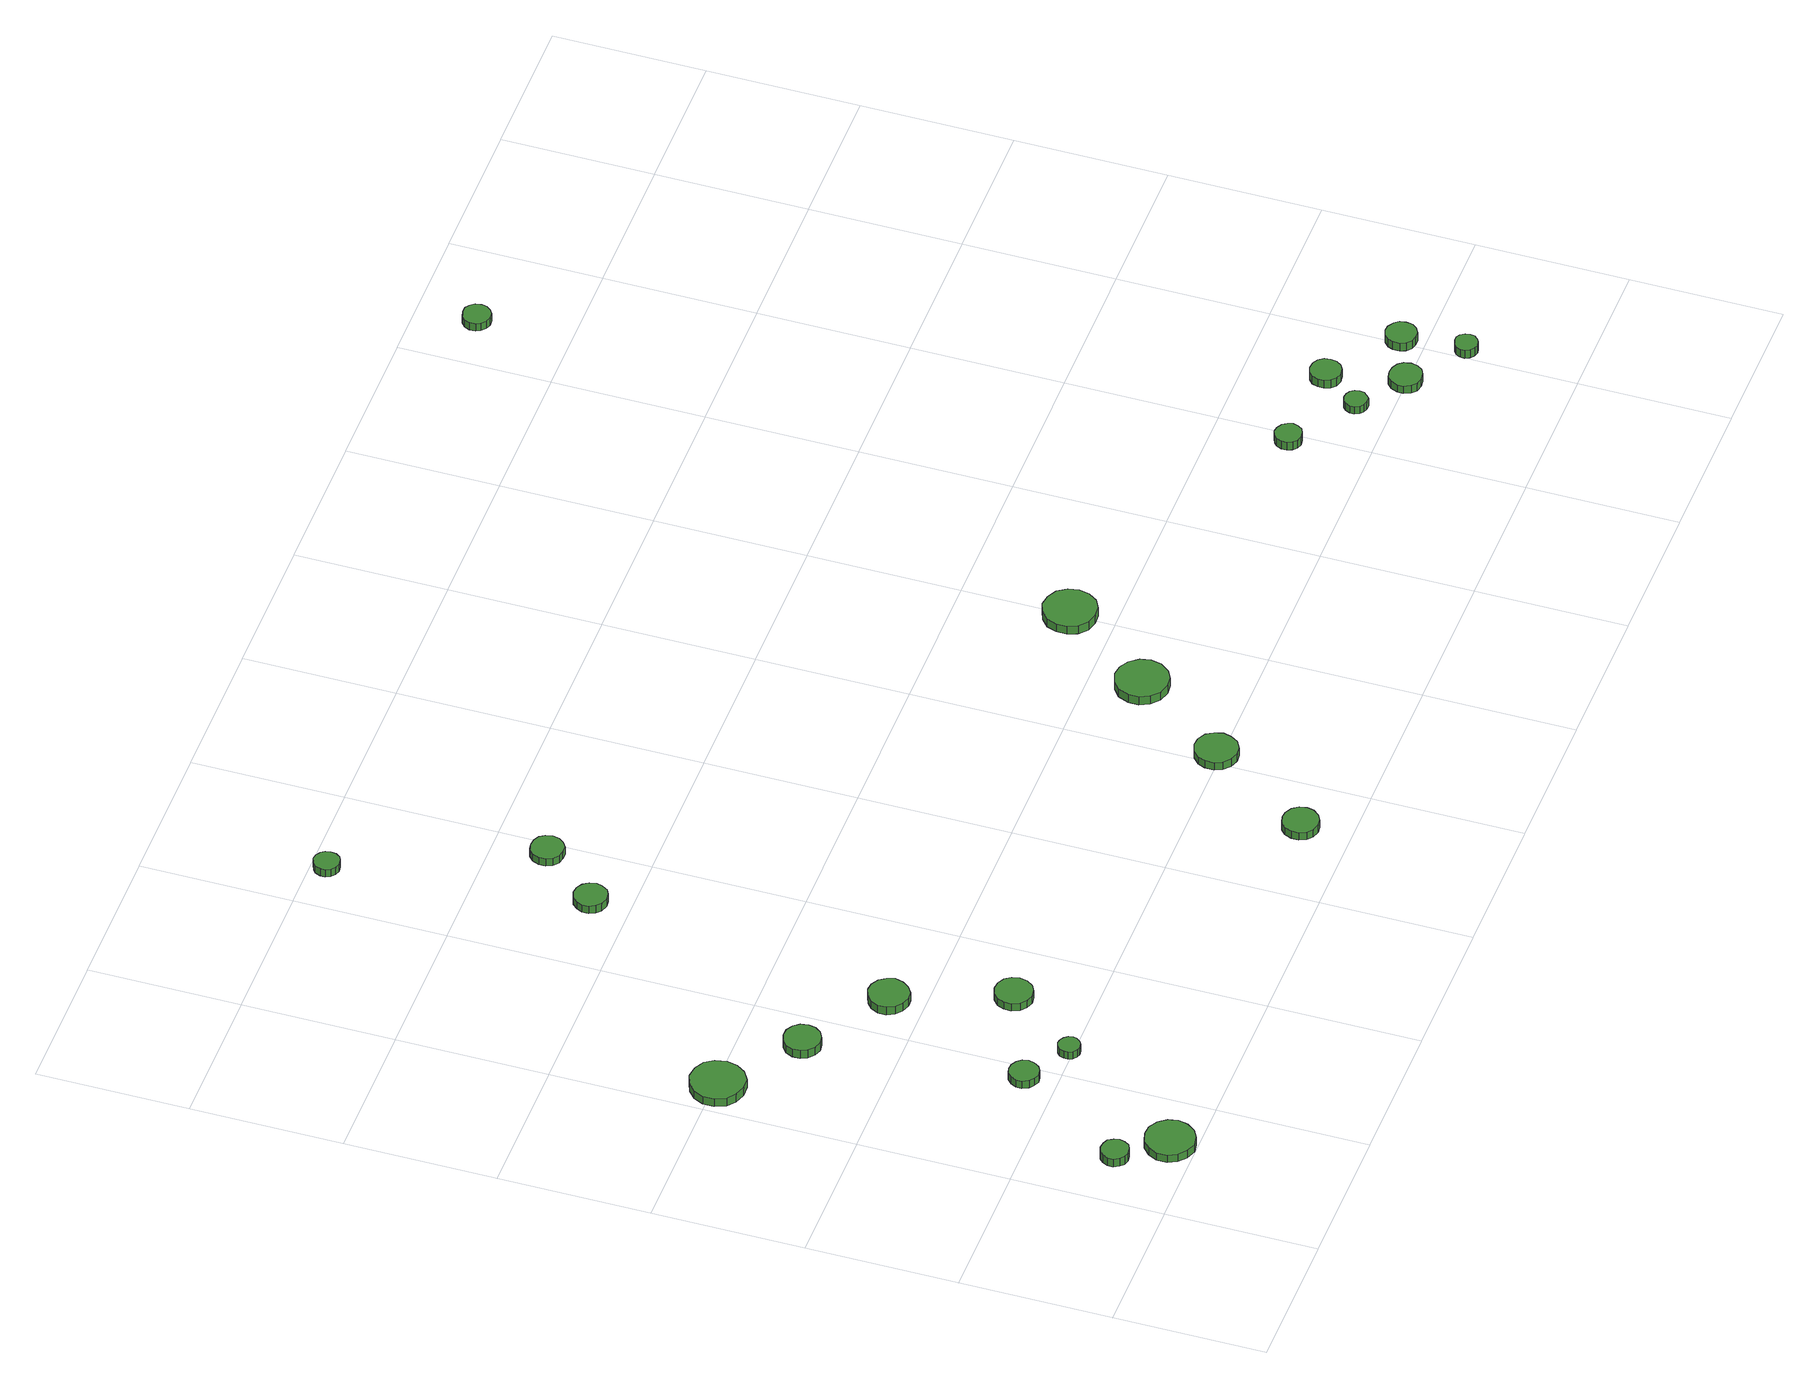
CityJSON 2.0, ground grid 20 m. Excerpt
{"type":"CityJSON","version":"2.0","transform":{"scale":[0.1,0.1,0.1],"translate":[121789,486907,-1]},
"CityObjects":{
"tree1":{"type":"SolitaryVegetationObject","attributes":{"function":"something"},"geometry":[{"type":"MultiSurface","lod":"1","boundaries":[[[0,1,2,3,4,5,6,7,8,9,10,11,12,13,14]],[[15,16,17,18,19,20,21,22,23,24,25,26,27,28,29]],[[0,29,28,1]],[[1,28,27,2]],[[2,27,26,3]],[[3,26,25,4]],[[4,25,24,5]],[[5,24,23,6]],[[6,23,22,7]],[[7,22,21,8]],[[8,21,20,9]],[[9,20,19,10]],[[10,19,18,11]],[[11,18,17,12]],[[12,17,16,13]],[[13,16,15,14]],[[14,15,29,0]]]}]},
"tree2":{"type":"SolitaryVegetationObject","attributes":{"function":"something"},"geometry":[{"type":"MultiSurface","lod":"1","boundaries":[[[30,31,32,33,34,35,36,37,38,39,40,41,42,43,44]],[[45,46,47,48,49,50,51,52,53,54,55,56,57,58,59]],[[30,59,58,31]],[[31,58,57,32]],[[32,57,56,33]],[[33,56,55,34]],[[34,55,54,35]],[[35,54,53,36]],[[36,53,52,37]],[[37,52,51,38]],[[38,51,50,39]],[[39,50,49,40]],[[40,49,48,41]],[[41,48,47,42]],[[42,47,46,43]],[[43,46,45,44]],[[44,45,59,30]]]}]},
"tree3":{"type":"SolitaryVegetationObject","attributes":{"function":"something"},"geometry":[{"type":"MultiSurface","lod":"1","boundaries":[[[60,61,62,63,64,65,66,67,68,69,70,71,72,73,74]],[[75,76,77,78,79,80,81,82,83,84,85,86,87,88,89]],[[60,89,88,61]],[[61,88,87,62]],[[62,87,86,63]],[[63,86,85,64]],[[64,85,84,65]],[[65,84,83,66]],[[66,83,82,67]],[[67,82,81,68]],[[68,81,80,69]],[[69,80,79,70]],[[70,79,78,71]],[[71,78,77,72]],[[72,77,76,73]],[[73,76,75,74]],[[74,75,89,60]]]}]},
"tree4":{"type":"SolitaryVegetationObject","attributes":{"function":"something"},"geometry":[{"type":"MultiSurface","lod":"1","boundaries":[[[90,91,92,93,94,95,96,97,98,99,100,101,102,103,104]],[[105,106,107,108,109,110,111,112,113,114,115,116,117,118,119]],[[90,119,118,91]],[[91,118,117,92]],[[92,117,116,93]],[[93,116,115,94]],[[94,115,114,95]],[[95,114,113,96]],[[96,113,112,97]],[[97,112,111,98]],[[98,111,110,99]],[[99,110,109,100]],[[100,109,108,101]],[[101,108,107,102]],[[102,107,106,103]],[[103,106,105,104]],[[104,105,119,90]]]}]},
"tree5":{"type":"SolitaryVegetationObject","attributes":{"function":"something"},"geometry":[{"type":"MultiSurface","lod":"1","boundaries":[[[120,121,122,123,124,125,126,127,128,129,130,131,132,133,134]],[[135,136,137,138,139,140,141,142,143,144,145,146,147,148,149]],[[120,149,148,121]],[[121,148,147,122]],[[122,147,146,123]],[[123,146,145,124]],[[124,145,144,125]],[[125,144,143,126]],[[126,143,142,127]],[[127,142,141,128]],[[128,141,140,129]],[[129,140,139,130]],[[130,139,138,131]],[[131,138,137,132]],[[132,137,136,133]],[[133,136,135,134]],[[134,135,149,120]]]}]},
"tree6":{"type":"SolitaryVegetationObject","attributes":{"function":"something"},"geometry":[{"type":"MultiSurface","lod":"1","boundaries":[[[150,151,152,153,154,155,156,157,158,159,160,161,162,163,164]],[[165,166,167,168,169,170,171,172,173,174,175,176,177,178,179]],[[150,179,178,151]],[[151,178,177,152]],[[152,177,176,153]],[[153,176,175,154]],[[154,175,174,155]],[[155,174,173,156]],[[156,173,172,157]],[[157,172,171,158]],[[158,171,170,159]],[[159,170,169,160]],[[160,169,168,161]],[[161,168,167,162]],[[162,167,166,163]],[[163,166,165,164]],[[164,165,179,150]]]}]},
"tree7":{"type":"SolitaryVegetationObject","attributes":{"function":"something"},"geometry":[{"type":"MultiSurface","lod":"1","boundaries":[[[180,181,182,183,184,185,186,187,188,189,190,191,192,193,194]],[[195,196,197,198,199,200,201,202,203,204,205,206,207,208,209]],[[180,209,208,181]],[[181,208,207,182]],[[182,207,206,183]],[[183,206,205,184]],[[184,205,204,185]],[[185,204,203,186]],[[186,203,202,187]],[[187,202,201,188]],[[188,201,200,189]],[[189,200,199,190]],[[190,199,198,191]],[[191,198,197,192]],[[192,197,196,193]],[[193,196,195,194]],[[194,195,209,180]]]}]},
"tree8":{"type":"SolitaryVegetationObject","attributes":{"function":"something"},"geometry":[{"type":"MultiSurface","lod":"1","boundaries":[[[210,211,212,213,214,215,216,217,218,219,220,221,222,223,224]],[[225,226,227,228,229,230,231,232,233,234,235,236,237,238,239]],[[210,239,238,211]],[[211,238,237,212]],[[212,237,236,213]],[[213,236,235,214]],[[214,235,234,215]],[[215,234,233,216]],[[216,233,232,217]],[[217,232,231,218]],[[218,231,230,219]],[[219,230,229,220]],[[220,229,228,221]],[[221,228,227,222]],[[222,227,226,223]],[[223,226,225,224]],[[224,225,239,210]]]}]},
"tree9":{"type":"SolitaryVegetationObject","attributes":{"function":"something"},"geometry":[{"type":"MultiSurface","lod":"1","boundaries":[[[240,241,242,243,244,245,246,247,248,249,250,251,252,253,254]],[[255,256,257,258,259,260,261,262,263,264,265,266,267,268,269]],[[240,269,268,241]],[[241,268,267,242]],[[242,267,266,243]],[[243,266,265,244]],[[244,265,264,245]],[[245,264,263,246]],[[246,263,262,247]],[[247,262,261,248]],[[248,261,260,249]],[[249,260,259,250]],[[250,259,258,251]],[[251,258,257,252]],[[252,257,256,253]],[[253,256,255,254]],[[254,255,269,240]]]}]},
"tree10":{"type":"SolitaryVegetationObject","attributes":{"function":"something"},"geometry":[{"type":"MultiSurface","lod":"1","boundaries":[[[270,271,272,273,274,275,276,277,278,279,280,281,282,283,284]],[[285,286,287,288,289,290,291,292,293,294,295,296,297,298,299]],[[270,299,298,271]],[[271,298,297,272]],[[272,297,296,273]],[[273,296,295,274]],[[274,295,294,275]],[[275,294,293,276]],[[276,293,292,277]],[[277,292,291,278]],[[278,291,290,279]],[[279,290,289,280]],[[280,289,288,281]],[[281,288,287,282]],[[282,287,286,283]],[[283,286,285,284]],[[284,285,299,270]]]}]},
"tree11":{"type":"SolitaryVegetationObject","attributes":{"function":"something"},"geometry":[{"type":"MultiSurface","lod":"1","boundaries":[[[300,301,302,303,304,305,306,307,308,309,310,311,312,313,314]],[[315,316,317,318,319,320,321,322,323,324,325,326,327,328,329]],[[300,329,328,301]],[[301,328,327,302]],[[302,327,326,303]],[[303,326,325,304]],[[304,325,324,305]],[[305,324,323,306]],[[306,323,322,307]],[[307,322,321,308]],[[308,321,320,309]],[[309,320,319,310]],[[310,319,318,311]],[[311,318,317,312]],[[312,317,316,313]],[[313,316,315,314]],[[314,315,329,300]]]}]},
"tree12":{"type":"SolitaryVegetationObject","attributes":{"function":"something"},"geometry":[{"type":"MultiSurface","lod":"1","boundaries":[[[330,331,332,333,334,335,336,337,338,339,340,341,342,343,344]],[[345,346,347,348,349,350,351,352,353,354,355,356,357,358,359]],[[330,359,358,331]],[[331,358,357,332]],[[332,357,356,333]],[[333,356,355,334]],[[334,355,354,335]],[[335,354,353,336]],[[336,353,352,337]],[[337,352,351,338]],[[338,351,350,339]],[[339,350,349,340]],[[340,349,348,341]],[[341,348,347,342]],[[342,347,346,343]],[[343,346,345,344]],[[344,345,359,330]]]}]},
"tree13":{"type":"SolitaryVegetationObject","attributes":{"function":"something"},"geometry":[{"type":"MultiSurface","lod":"1","boundaries":[[[360,361,362,363,364,365,366,367,368,369,370,371,372,373,374]],[[375,376,377,378,379,380,381,382,383,384,385,386,387,388,389]],[[360,389,388,361]],[[361,388,387,362]],[[362,387,386,363]],[[363,386,385,364]],[[364,385,384,365]],[[365,384,383,366]],[[366,383,382,367]],[[367,382,381,368]],[[368,381,380,369]],[[369,380,379,370]],[[370,379,378,371]],[[371,378,377,372]],[[372,377,376,373]],[[373,376,375,374]],[[374,375,389,360]]]}]},
"tree14":{"type":"SolitaryVegetationObject","attributes":{"function":"something"},"geometry":[{"type":"MultiSurface","lod":"1","boundaries":[[[390,391,392,393,394,395,396,397,398,399,400,401,402,403,404]],[[405,406,407,408,409,410,411,412,413,414,415,416,417,418,419]],[[390,419,418,391]],[[391,418,417,392]],[[392,417,416,393]],[[393,416,415,394]],[[394,415,414,395]],[[395,414,413,396]],[[396,413,412,397]],[[397,412,411,398]],[[398,411,410,399]],[[399,410,409,400]],[[400,409,408,401]],[[401,408,407,402]],[[402,407,406,403]],[[403,406,405,404]],[[404,405,419,390]]]}]},
"tree15":{"type":"SolitaryVegetationObject","attributes":{"function":"something"},"geometry":[{"type":"MultiSurface","lod":"1","boundaries":[[[420,421,422,423,424,425,426,427,428,429,430,431,432,433,434]],[[435,436,437,438,439,440,441,442,443,444,445,446,447,448,449]],[[420,449,448,421]],[[421,448,447,422]],[[422,447,446,423]],[[423,446,445,424]],[[424,445,444,425]],[[425,444,443,426]],[[426,443,442,427]],[[427,442,441,428]],[[428,441,440,429]],[[429,440,439,430]],[[430,439,438,431]],[[431,438,437,432]],[[432,437,436,433]],[[433,436,435,434]],[[434,435,449,420]]]}]},
"tree16":{"type":"SolitaryVegetationObject","attributes":{"function":"something"},"geometry":[{"type":"MultiSurface","lod":"1","boundaries":[[[450,451,452,453,454,455,456,457,458,459,460,461,462,463,464]],[[465,466,467,468,469,470,471,472,473,474,475,476,477,478,479]],[[450,479,478,451]],[[451,478,477,452]],[[452,477,476,453]],[[453,476,475,454]],[[454,475,474,455]],[[455,474,473,456]],[[456,473,472,457]],[[457,472,471,458]],[[458,471,470,459]],[[459,470,469,460]],[[460,469,468,461]],[[461,468,467,462]],[[462,467,466,463]],[[463,466,465,464]],[[464,465,479,450]]]}]},
"tree17":{"type":"SolitaryVegetationObject","attributes":{"function":"something"},"geometry":[{"type":"MultiSurface","lod":"1","boundaries":[[[480,481,482,483,484,485,486,487,488,489,490,491,492,493,494]],[[495,496,497,498,499,500,501,502,503,504,505,506,507,508,509]],[[480,509,508,481]],[[481,508,507,482]],[[482,507,506,483]],[[483,506,505,484]],[[484,505,504,485]],[[485,504,503,486]],[[486,503,502,487]],[[487,502,501,488]],[[488,501,500,489]],[[489,500,499,490]],[[490,499,498,491]],[[491,498,497,492]],[[492,497,496,493]],[[493,496,495,494]],[[494,495,509,480]]]}]},
"tree18":{"type":"SolitaryVegetationObject","attributes":{"function":"something"},"geometry":[{"type":"MultiSurface","lod":"1","boundaries":[[[510,511,512,513,514,515,516,517,518,519,520,521,522,523,524]],[[525,526,527,528,529,530,531,532,533,534,535,536,537,538,539]],[[510,539,538,511]],[[511,538,537,512]],[[512,537,536,513]],[[513,536,535,514]],[[514,535,534,515]],[[515,534,533,516]],[[516,533,532,517]],[[517,532,531,518]],[[518,531,530,519]],[[519,530,529,520]],[[520,529,528,521]],[[521,528,527,522]],[[522,527,526,523]],[[523,526,525,524]],[[524,525,539,510]]]}]},
"tree19":{"type":"SolitaryVegetationObject","attributes":{"function":"something"},"geometry":[{"type":"MultiSurface","lod":"1","boundaries":[[[540,541,542,543,544,545,546,547,548,549,550,551,552,553,554]],[[555,556,557,558,559,560,561,562,563,564,565,566,567,568,569]],[[540,569,568,541]],[[541,568,567,542]],[[542,567,566,543]],[[543,566,565,544]],[[544,565,564,545]],[[545,564,563,546]],[[546,563,562,547]],[[547,562,561,548]],[[548,561,560,549]],[[549,560,559,550]],[[550,559,558,551]],[[551,558,557,552]],[[552,557,556,553]],[[553,556,555,554]],[[554,555,569,540]]]}]},
"tree20":{"type":"SolitaryVegetationObject","attributes":{"function":"something"},"geometry":[{"type":"MultiSurface","lod":"1","boundaries":[[[570,571,572,573,574,575,576,577,578,579,580,581,582,583,584]],[[585,586,587,588,589,590,591,592,593,594,595,596,597,598,599]],[[570,599,598,571]],[[571,598,597,572]],[[572,597,596,573]],[[573,596,595,574]],[[574,595,594,575]],[[575,594,593,576]],[[576,593,592,577]],[[577,592,591,578]],[[578,591,590,579]],[[579,590,589,580]],[[580,589,588,581]],[[581,588,587,582]],[[582,587,586,583]],[[583,586,585,584]],[[584,585,599,570]]]}]},
"tree21":{"type":"SolitaryVegetationObject","attributes":{"function":"something"},"geometry":[{"type":"MultiSurface","lod":"1","boundaries":[[[600,601,602,603,604,605,606,607,608,609,610,611,612,613,614]],[[615,616,617,618,619,620,621,622,623,624,625,626,627,628,629]],[[600,629,628,601]],[[601,628,627,602]],[[602,627,626,603]],[[603,626,625,604]],[[604,625,624,605]],[[605,624,623,606]],[[606,623,622,607]],[[607,622,621,608]],[[608,621,620,609]],[[609,620,619,610]],[[610,619,618,611]],[[611,618,617,612]],[[612,617,616,613]],[[613,616,615,614]],[[614,615,629,600]]]}]},
"tree22":{"type":"SolitaryVegetationObject","attributes":{"function":"something"},"geometry":[{"type":"MultiSurface","lod":"1","boundaries":[[[630,631,632,633,634,635,636,637,638,639,640,641,642,643,644]],[[645,646,647,648,649,650,651,652,653,654,655,656,657,658,659]],[[630,659,658,631]],[[631,658,657,632]],[[632,657,656,633]],[[633,656,655,634]],[[634,655,654,635]],[[635,654,653,636]],[[636,653,652,637]],[[637,652,651,638]],[[638,651,650,639]],[[639,650,649,640]],[[640,649,648,641]],[[641,648,647,642]],[[642,647,646,643]],[[643,646,645,644]],[[644,645,659,630]]]}]}
},
"vertices":[
[98,91,19],[96,98,19],[92,105,19],[85,108,19],[77,109,19],[70,107,19],[65,102,19],[61,95,19],[61,87,19],[65,80,19],[70,75,19],[77,73,19],[85,74,19],[92,77,19],[96,84,19],[96,84,6],[92,77,6],[85,74,6],[77,73,6],[70,75,6],[65,80,6],[61,87,6],[61,95,6],[65,102,6],[70,107,6],[77,109,6],[85,108,6],[92,105,6],[96,98,6],[98,91,6],
[156,34,17],[153,47,17],[145,58,17],[133,65,17],[120,66,17],[107,62,17],[97,53,17],[91,41,17],[91,27,17],[97,15,17],[107,6,17],[120,1,17],[133,3,17],[145,10,17],[153,21,17],[153,21,5],[145,10,5],[133,3,5],[120,1,5],[107,6,5],[97,15,5],[91,27,5],[91,41,5],[97,53,5],[107,62,5],[120,66,5],[133,65,5],[145,58,5],[153,47,5],[156,34,5],
[79,595,19],[76,610,19],[68,622,19],[55,629,19],[40,631,19],[26,626,19],[15,616,19],[9,603,19],[9,588,19],[15,574,19],[26,565,19],[40,560,19],[55,561,19],[68,569,19],[76,581,19],[76,581,6],[68,569,6],[55,561,6],[40,560,6],[26,565,6],[15,574,6],[9,588,6],[9,603,6],[15,616,6],[26,626,6],[40,631,6],[55,629,6],[68,622,6],[76,610,6],[79,595,6],
[196,242,22],[194,250,22],[189,256,22],[182,260,22],[174,261,22],[167,259,22],[161,253,22],[157,246,22],[157,238,22],[161,230,22],[167,225,22],[174,222,22],[182,223,22],[189,227,22],[194,234,22],[194,234,10],[189,227,10],[182,223,10],[174,222,10],[167,225,10],[161,230,10],[157,238,10],[157,246,10],[161,253,10],[167,259,10],[174,261,10],[182,260,10],[189,256,10],[194,250,10],[196,242,10],
[255,204,21],[254,210,21],[250,215,21],[245,218,21],[239,219,21],[234,217,21],[229,213,21],[227,207,21],[227,202,21],[229,196,21],[234,192,21],[239,190,21],[245,191,21],[250,194,21],[254,199,21],[254,199,9],[250,194,9],[245,191,9],[239,190,9],[234,192,9],[229,196,9],[227,202,9],[227,207,9],[229,213,9],[234,217,9],[239,219,9],[245,218,9],[250,215,9],[254,210,9],[255,204,9],
[171,520,22],[169,530,22],[163,538,22],[154,543,22],[144,544,22],[135,541,22],[127,534,22],[123,525,22],[123,515,22],[127,506,22],[135,499,22],[144,496,22],[154,497,22],[163,502,22],[169,510,22],[169,510,9],[163,502,9],[154,497,9],[144,496,9],[135,499,9],[127,506,9],[123,515,9],[123,525,9],[127,534,9],[135,541,9],[144,544,9],[154,543,9],[163,538,9],[169,530,9],[171,520,9],
[278,443,29],[275,453,29],[269,462,29],[259,468,29],[249,469,29],[238,465,29],[230,458,29],[225,448,29],[225,437,29],[230,427,29],[238,420,29],[249,416,29],[259,417,29],[269,423,29],[275,432,29],[275,432,16],[269,423,16],[259,417,16],[249,416,16],[238,420,16],[230,427,16],[225,437,16],[225,448,16],[230,458,16],[238,465,16],[249,469,16],[259,468,16],[269,462,16],[275,453,16],[278,443,16],
[331,299,26],[329,309,26],[323,317,26],[314,322,26],[304,323,26],[295,320,26],[287,313,26],[283,304,26],[283,294,26],[287,284,26],[295,277,26],[304,274,26],[314,275,26],[323,280,26],[329,289,26],[329,289,14],[323,280,14],[314,275,14],[304,274,14],[295,277,14],[287,284,14],[283,294,14],[283,304,14],[287,313,14],[295,320,14],[304,323,14],[314,322,14],[323,317,14],[329,309,14],[331,299,14],
[333,850,22],[331,859,22],[326,866,22],[318,871,22],[309,872,22],[300,869,22],[294,863,22],[290,855,22],[290,846,22],[294,838,22],[300,832,22],[309,829,22],[318,830,22],[326,834,22],[331,842,22],[331,842,10],[326,834,10],[318,830,10],[309,829,10],[300,832,10],[294,838,10],[290,846,10],[290,855,10],[294,863,10],[300,869,10],[309,872,10],[318,871,10],[326,866,10],[331,859,10],[333,850,10],
[281,1178,24],[280,1185,24],[276,1190,24],[270,1194,24],[263,1195,24],[256,1192,24],[251,1188,24],[248,1181,24],[248,1174,24],[251,1168,24],[256,1163,24],[263,1161,24],[270,1162,24],[276,1165,24],[280,1171,24],[280,1171,12],[276,1165,12],[270,1162,12],[263,1161,12],[256,1163,12],[251,1168,12],[248,1174,12],[248,1181,12],[251,1188,12],[256,1192,12],[263,1195,12],[270,1194,12],[276,1190,12],[280,1185,12],[281,1178,12],
[396,928,24],[394,937,24],[389,944,24],[381,948,24],[372,949,24],[364,947,24],[357,941,24],[353,932,24],[353,923,24],[357,915,24],[364,909,24],[372,907,24],[381,907,24],[389,912,24],[394,919,24],[394,919,12],[389,912,12],[381,907,12],[372,907,12],[364,909,12],[357,915,12],[353,923,12],[353,932,12],[357,941,12],[364,947,12],[372,949,12],[381,948,12],[389,944,12],[394,937,12],[396,928,12],
[744,64,21],[742,74,21],[736,82,21],[727,87,21],[718,88,21],[708,85,21],[701,79,21],[697,69,21],[697,59,21],[701,50,21],[708,44,21],[718,41,21],[727,42,21],[736,47,21],[742,55,21],[742,55,9],[736,47,9],[727,42,9],[718,41,9],[708,44,9],[701,50,9],[697,59,9],[697,69,9],[701,79,9],[708,85,9],[718,88,9],[727,87,9],[736,82,9],[742,74,9],[744,64,9],
[837,204,24],[834,215,24],[828,225,24],[817,231,24],[806,232,24],[795,228,24],[786,220,24],[782,210,24],[782,198,24],[786,188,24],[795,180,24],[806,176,24],[817,177,24],[828,183,24],[834,193,24],[834,193,12],[828,183,12],[817,177,12],[806,176,12],[795,180,12],[786,188,12],[782,198,12],[782,210,12],[786,220,12],[795,228,12],[806,232,12],[817,231,12],[828,225,12],[834,215,12],[837,204,12],
[929,329,30],[926,343,30],[917,355,30],[905,362,30],[891,364,30],[877,359,30],[866,350,30],[860,336,30],[860,322,30],[866,309,30],[877,299,30],[891,295,30],[905,296,30],[917,303,30],[926,315,30],[926,315,17],[917,303,17],[905,296,17],[891,295,17],[877,299,17],[866,309,17],[860,322,17],[860,336,17],[866,350,17],[877,359,17],[891,364,17],[905,362,17],[917,355,17],[926,343,17],[929,329,17],
[1016,452,36],[1013,466,36],[1005,478,36],[992,485,36],[978,487,36],[964,482,36],[953,472,36],[948,459,36],[948,445,36],[953,432,36],[964,422,36],[978,418,36],[992,419,36],[1005,426,36],[1013,438,36],[1013,438,23],[1005,426,23],[992,419,23],[978,418,23],[964,422,23],[953,432,23],[948,445,23],[948,459,23],[953,472,23],[964,482,23],[978,487,23],[992,485,23],[1005,478,23],[1013,466,23],[1016,452,23],
[1390,299,34],[1388,306,34],[1384,312,34],[1377,316,34],[1370,317,34],[1363,314,34],[1358,310,34],[1355,303,34],[1355,296,34],[1358,289,34],[1363,284,34],[1370,282,34],[1377,283,34],[1384,286,34],[1388,292,34],[1388,292,21],[1384,286,21],[1377,283,21],[1370,282,21],[1363,284,21],[1358,289,21],[1355,296,21],[1355,303,21],[1358,310,21],[1363,314,21],[1370,317,21],[1377,316,21],[1384,312,21],[1388,306,21],[1390,299,21],
[1474,241,33],[1473,247,33],[1469,252,33],[1464,255,33],[1457,256,33],[1451,254,33],[1447,250,33],[1444,244,33],[1444,238,33],[1447,232,33],[1451,228,33],[1457,226,33],[1464,226,33],[1469,230,33],[1473,235,33],[1473,235,21],[1469,230,21],[1464,226,21],[1457,226,21],[1451,228,21],[1447,232,21],[1444,238,21],[1444,244,21],[1447,250,21],[1451,254,21],[1457,256,21],[1464,255,21],[1469,252,21],[1473,247,21],[1474,241,21],
[1543,197,32],[1541,206,32],[1536,213,32],[1528,217,32],[1519,218,32],[1510,216,32],[1504,210,32],[1500,201,32],[1500,193,32],[1504,184,32],[1510,178,32],[1519,176,32],[1528,177,32],[1536,181,32],[1541,188,32],[1541,188,20],[1536,181,20],[1528,177,20],[1519,176,20],[1510,178,20],[1504,184,20],[1500,193,20],[1500,201,20],[1504,210,20],[1510,216,20],[1519,218,20],[1528,217,20],[1536,213,20],[1541,206,20],[1543,197,20],
[1517,293,33],[1516,301,33],[1511,308,33],[1504,312,33],[1495,313,33],[1487,310,33],[1481,305,33],[1478,297,33],[1478,289,33],[1481,281,33],[1487,275,33],[1495,273,33],[1504,274,33],[1511,278,33],[1516,285,33],[1516,285,20],[1511,278,20],[1504,274,20],[1495,273,20],[1487,275,20],[1481,281,20],[1478,289,20],[1478,297,20],[1481,305,20],[1487,310,20],[1495,313,20],[1504,312,20],[1511,308,20],[1516,301,20],[1517,293,20],
[1616,145,32],[1615,151,32],[1611,157,32],[1606,160,32],[1600,160,32],[1594,158,32],[1589,154,32],[1586,148,32],[1586,142,32],[1589,136,32],[1594,132,32],[1600,130,32],[1606,131,32],[1611,134,32],[1615,139,32],[1615,139,19],[1611,134,19],[1606,131,19],[1600,130,19],[1594,132,19],[1589,136,19],[1586,142,19],[1586,148,19],[1589,154,19],[1594,158,19],[1600,160,19],[1606,160,19],[1611,157,19],[1615,151,19],[1616,145,19],
[1612,227,32],[1611,235,32],[1606,241,32],[1598,246,32],[1590,247,32],[1582,244,32],[1576,238,32],[1573,231,32],[1573,222,32],[1576,215,32],[1582,209,32],[1590,207,32],[1598,207,32],[1606,212,32],[1611,218,32],[1611,218,19],[1606,212,19],[1598,207,19],[1590,207,19],[1582,209,19],[1576,215,19],[1573,222,19],[1573,231,19],[1576,238,19],[1582,244,19],[1590,247,19],[1598,246,19],[1606,241,19],[1611,235,19],[1612,227,19],
[1288,1320,24],[1287,1328,24],[1282,1334,24],[1276,1338,24],[1268,1338,24],[1261,1336,24],[1255,1331,24],[1252,1324,24],[1252,1316,24],[1255,1310,24],[1261,1305,24],[1268,1302,24],[1276,1303,24],[1282,1307,24],[1287,1313,24],[1287,1313,12],[1282,1307,12],[1276,1303,12],[1268,1302,12],[1261,1305,12],[1255,1310,12],[1252,1316,12],[1252,1324,12],[1255,1331,12],[1261,1336,12],[1268,1338,12],[1276,1338,12],[1282,1334,12],[1287,1328,12],[1288,1320,12]
]}
